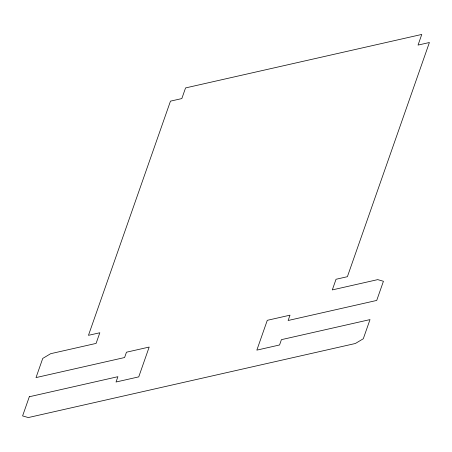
<?xml version="1.0" encoding="UTF-8"?>
<svg xmlns="http://www.w3.org/2000/svg" width="452" height="452" viewBox="0 0 452 452"><rect width="100%" height="100%" fill="white"/><g stroke="black" fill="none" stroke-linecap="round" stroke-linejoin="round"><path stroke-width="0.68" d="M29.312 396.749L22.6 415.913L28.295 417.563L355.362 343.497L363.295 338.757L370.007 319.598L281.426 339.655L279.562 344.978L256.849 350.125L267.285 320.321L289.998 315.174L288.133 320.496L376.719 300.439L383.426 281.28L377.731 279.624L332.305 289.913L336.034 279.268L347.39 276.697L429.4 42.511L418.043 45.081L421.772 34.437L185.557 87.931L181.828 98.576L170.472 101.146L88.462 335.333L99.819 332.762L96.09 343.407L50.664 353.69L42.731 358.43L36.019 377.589L124.599 357.532L126.464 352.21L149.177 347.063L138.741 376.872L116.028 382.013L117.893 376.691L29.312 396.749"/></g></svg>
